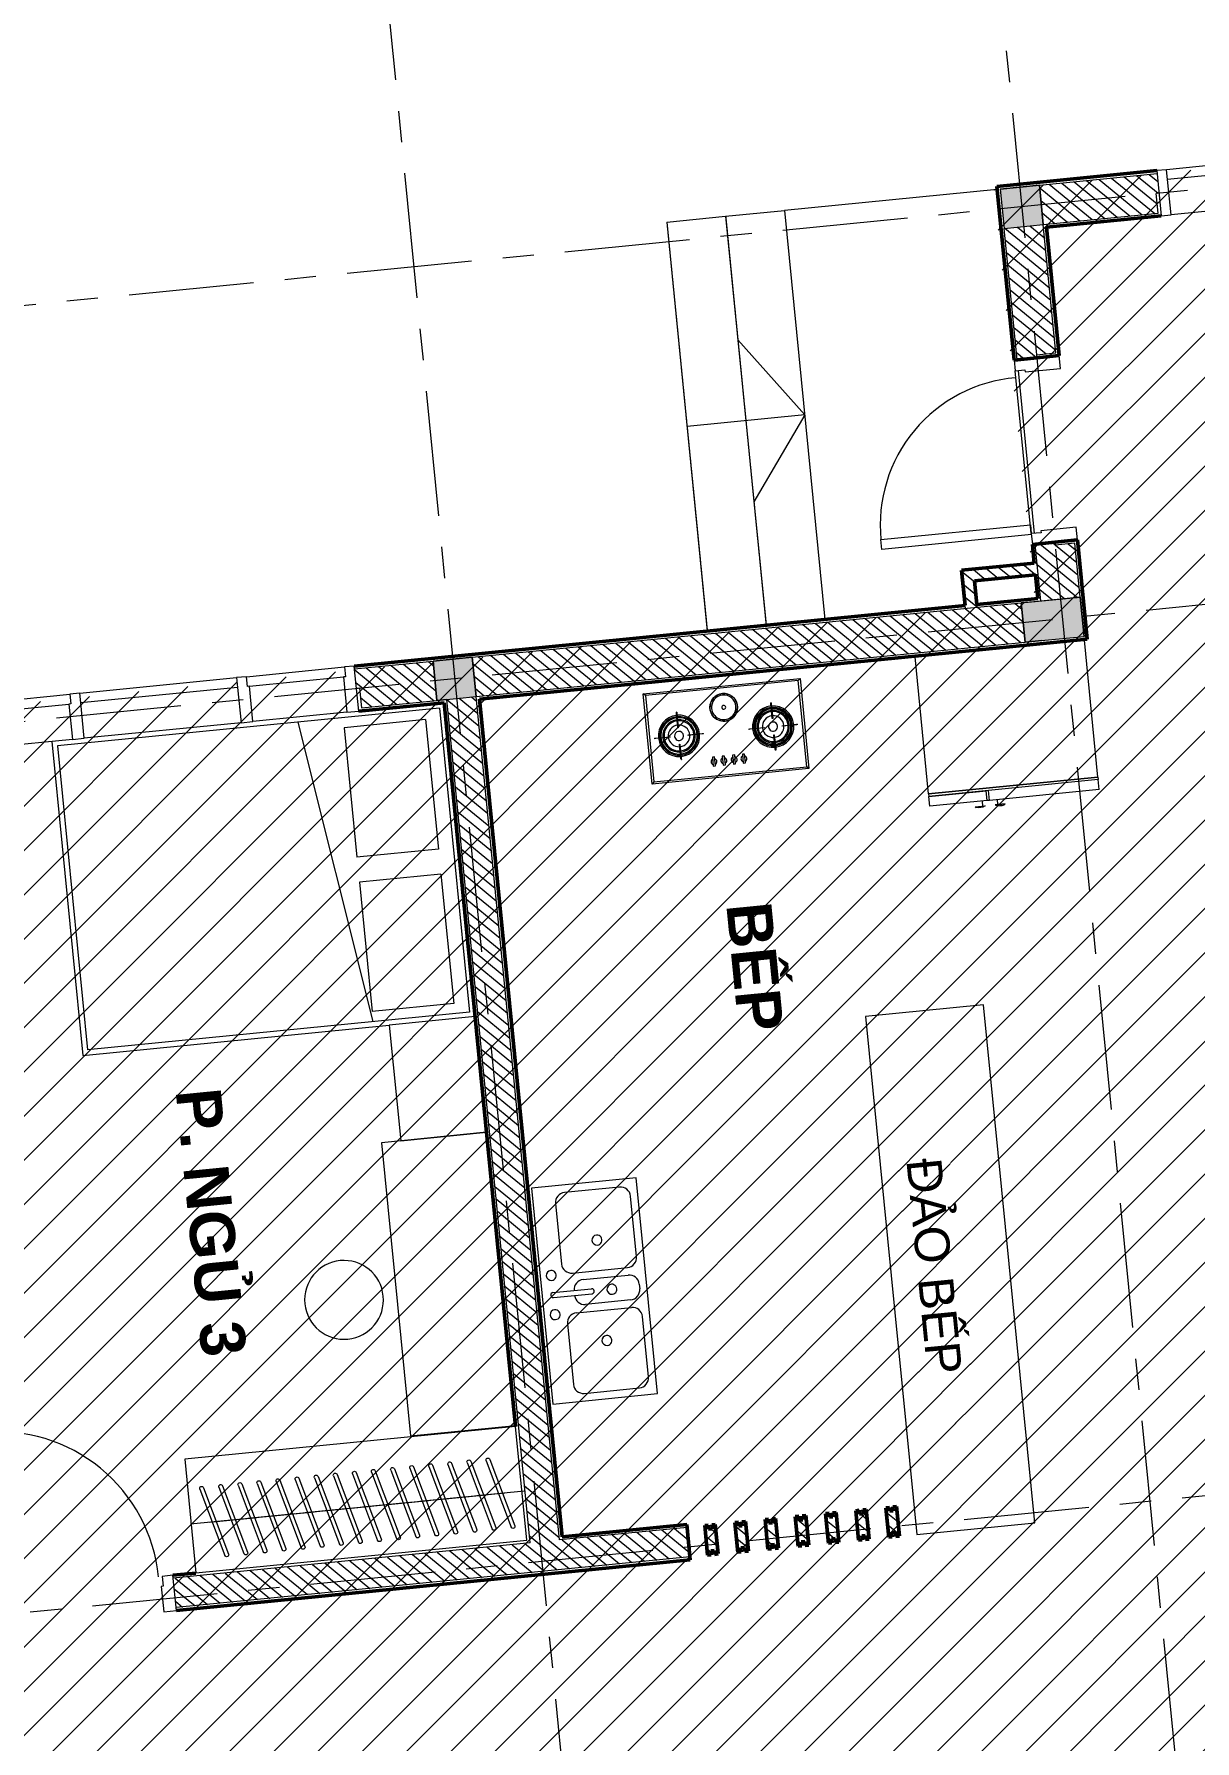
# Model space of a CAD drawing. Header units: millimetres. Extents: x 2164007 to 2324354, y -2513385 to -2308978.
# Drawn here: x 2247928 to 2253819, y -2326601 to -2317942 of the extents above; entities that cross this region are included whole.
import ezdxf

# ---------------------------------------------------------------- set-up
doc = ezdxf.new("R2010")
doc.units = ezdxf.units.MM
doc.linetypes.add('Grid Line', pattern=[22.225, 12.7, -3.175, 3.175, -3.175])
doc.linetypes.add('Overhead 1_16_', pattern=[2.579687, 1.5875, -0.992187])
doc.layers.add('0.18', color=39, linetype='Continuous')
doc.layers.add('09 NÉT MÁI', color=2, linetype='Continuous')
for name, color, linetype, lineweight in [('A-AREA-IDEN', 2, 'Continuous', 9), ('A-DETL-GENF', 8, 'Continuous', 9), ('A-DETL-MEDM', 33, 'Continuous', 20), ('A-DETL-THIN', 151, 'Continuous', 9), ('A-DOOR', 8, 'Continuous', 13), ('A-FLOR', 8, 'Continuous', 13), ('A-FLOR-PATT', 8, 'Continuous', 13), ('A-GLAZ', 8, 'Continuous', 13), ('A-WALL', 113, 'Continuous', 20), ('A-WALL-PATT', 8, 'Continuous', 50), ('G-ANNO-TEXT', 231, 'Continuous', 9), ('G-IMPT', 8, 'Continuous', 9), ('I-FURN', 8, 'Continuous', 9), ('P-SANR-FIXT', 6, 'Continuous', 9), ('Q-SPCQ', 91, 'Continuous', 9), ('S-COLS', 52, 'Continuous', 9), ('S-GRID', 8, 'Continuous', 9), ('S-STRS', 8, 'Continuous', 9)]:
    doc.layers.add(name, color=color, linetype=linetype, lineweight=lineweight)
doc.styles.add('Arial_2', font='arial.ttf', dxfattribs={"height": 468.40756})
doc.styles.add('Arial_B_1', font='arialbd.ttf', dxfattribs={"height": 253.68905})
doc.styles.add('ROMANS', font='romans.shx', dxfattribs={"width": 0.75, "bigfont": 'vns.shx'})
doc.dimstyles.new('a3 100 to', dxfattribs={"dimtxt": 500, "dimasz": 45, "dimexe": 90, "dimexo": 60, "dimgap": 55, "dimtad": 1, "dimdec": 0, "dimzin": 1, "dimdsep": 46, "dimtxsty": 'ROMANS', "dimblk": 'T1', "dimcen": 75, "dimdle": 90, "dimclrd": 251, "dimclre": 251, "dimclrt": 3, "dimadec": 0, "dimazin": 0, "dimtfac": 1, "dimtdec": 0, "dimtix": 1, "dimtmove": 1, "dimatfit": 3, "dimldrblk": 'T1', "dimfxl": 1, "dimtolj": 1, "dimtzin": 1, "dimarcsym": 0})
pattern_1 = [(45, (2520378.043, -2293040.63), (-31.8198, 31.8198), [])]

# ---------------------------------------------------------------- blocks, each defined once
blk = doc.blocks.new('Refrigerator06 - 11ZREF06_dwg-420222-TÂ_NG 1')
at = {"layer": 'G-IMPT'}
for p, q in [((0, 0), (0, 863.6)), ((698.5, 863.6), (0, 863.6)), ((698.5, 863.6), (698.5, 0)), ((698.5, 863.6), (711.2, 863.6)), ((698.5, 0), (698.5, 863.6)), ((711.2, 863.6), (711.2, 0)), ((711.2, 863.6), (711.2, 304.8)), ((762, 863.6), (711.2, 863.6)), ((762, 863.6), (762, 304.8)), ((787.4, 381), (792, 375.6)), ((787.4, 381), (792, 375.6)), ((787.4, 330.2), (787.4, 381)), ((787.4, 381), (787.4, 330.2)), ((793.4, 365.8), (792, 375.6)), ((793.4, 365.8), (792, 375.6)), ((793.1, 342.3), (793.4, 353.2)), ((793.1, 342.3), (793.4, 353.2)), ((793.4, 353.2), (793.4, 365.8)), ((793.4, 353.2), (793.4, 365.8)), ((762, 304.8), (711.2, 304.8)), ((711.2, 304.8), (711.2, 292.1)), ((762, 304.8), (711.2, 304.8)), ((762, 292.1), (711.2, 292.1)), ((762, 292.1), (711.2, 292.1)), ((711.2, 0), (711.2, 292.1)), ((762, 342.9), (787.4, 342.9)), ((762, 342.9), (787.4, 342.9)), ((762, 304.8), (762, 292.1)), ((762, 292.1), (762, 0)), ((762, 266.7), (787.4, 266.7)), ((762, 266.7), (787.4, 266.7)), ((787.4, 330.2), (793.1, 342.3)), ((787.4, 330.2), (793.1, 342.3)), ((787.4, 228.6), (787.4, 279.4)), ((787.4, 279.4), (793.1, 267.3)), ((787.4, 228.6), (787.4, 279.4)), ((787.4, 279.4), (793.1, 267.3)), ((793.1, 267.3), (793.4, 256.4)), ((793.1, 267.3), (793.4, 256.4)), ((787.4, 228.6), (792, 234)), ((787.4, 228.6), (792, 234)), ((793.4, 243.8), (792, 234)), ((793.4, 243.8), (792, 234)), ((793.4, 256.4), (793.4, 243.8)), ((793.4, 256.4), (793.4, 243.8)), ((698.5, 0), (0, 0)), ((698.5, 0), (711.2, 0)), ((762, 0), (711.2, 0))]:
    blk.add_line(p, q, dxfattribs=at)
blk = doc.blocks.new('Refrigerator06 - Refrigerator06-420229-TÂ_NG 1')
blk.add_blockref('Refrigerator06 - 11ZREF06_dwg-420222-TÂ_NG 1', (0, 0))
blk = doc.blocks.new('M_Sink Kitchen-Triple - 1100 x 535mm-319208-TÂ_NG 1')
at = {"layer": 'P-SANR-FIXT'}
for p, q in [((565.7, 269.8), (-534.3, 269.8)), ((-534.3, 269.8), (-534.3, -265.2)), ((565.7, -265.2), (565.7, 269.8)), ((3, 212.7), (3, 15.8)), ((28.4, 212.7), (28.4, 15.8)), ((-496.2, 104.7), (-496.2, -176.3)), ((-136.7, 155.5), (-445.4, 155.5)), ((-85.9, 104.7), (-85.9, -176.3)), ((117.3, 104.7), (117.3, -176.3)), ((476.8, 155.5), (168.1, 155.5)), ((527.6, -176.3), (527.6, 104.7)), ((-47.8, -176.3), (-47.8, 53.9)), ((79.2, 53.9), (79.2, -176.3)), ((-445.4, -227.1), (-136.7, -227.1)), ((28.4, -227.1), (3, -227.1)), ((168.1, -227.1), (476.8, -227.1)), ((-534.3, -265.2), (565.7, -265.2))]:
    blk.add_line(p, q, dxfattribs=at)
for centre, radius, start, end in [((-84.3, 212.7), 25.4, 360, 180), ((-84.3, 212.7), 25.4, 180, 360), ((15.7, 212.7), 12.7, 360, 180), ((115.7, 212.7), 25.4, 360, 180), ((115.7, 212.7), 25.4, 180, 360), ((-445.4, 104.7), 50.8, 90, 180), ((-136.7, 104.7), 50.8, 360, 90), ((3, 53.9), 50.8, 90, 180), ((28.4, 53.9), 50.8, 0, 90), ((168.1, 104.7), 50.8, 90, 180), ((476.8, 104.7), 50.8, 360, 90), ((15.7, 15.8), 12.7, 180, 0), ((-240.3, -35.8), 25.4, 0, 180), ((-240.3, -35.8), 25.4, 180, 360), ((15.7, -86.6), 25.4, 360, 180), ((15.7, -86.6), 25.4, 180, 360), ((271.6, -35.8), 25.4, 0, 180), ((271.6, -35.8), 25.4, 180, 360), ((-445.4, -176.3), 50.8, 180, 270), ((-136.7, -176.3), 50.8, 270, 0), ((3, -176.3), 50.8, 180, 270), ((28.4, -176.3), 50.8, 270, 0), ((168.1, -176.3), 50.8, 180, 270), ((476.8, -176.3), 50.8, 270, 0)]:
    blk.add_arc(centre, radius, start, end, dxfattribs=at)
blk = doc.blocks.new('BEP DON - BEP DON-687181-TÂ_NG 1')
at = {"layer": 'I-FURN'}
for p, q in [((-400, -230), (-400, 230)), ((-400, 230), (400, 230)), ((-400, 230), (-390, 220)), ((-390, 220), (-390, -220)), ((390, 220), (-390, 220)), ((390, 220), (400, 230)), ((390, -220), (390, 220)), ((400, 230), (400, -230)), ((-239.7, 120.5), (-241.7, 120.5)), ((-241.7, 114.3), (-241.7, 120.5)), ((-241.7, 41.8), (-241.7, 114.3)), ((-241.7, 114.3), (-239.7, 114.3)), ((-239.7, 120.5), (-239.7, 114.3)), ((-239.7, 114.3), (-239.7, 41.8)), ((-70.6, 169.3), (-82, 169.3)), ((-82, 169.3), (-82, 124.3)), ((-82, 124.3), (-70.6, 124.3)), ((-70.6, 124.3), (-70.6, 169.3)), ((-20.6, 169.3), (-32, 169.3)), ((-32, 169.3), (-32, 124.3)), ((-32, 124.3), (-20.6, 124.3)), ((-20.6, 124.3), (-20.6, 169.3)), ((32, 169.3), (20.6, 169.3)), ((20.6, 169.3), (20.6, 124.3)), ((20.6, 124.3), (32, 124.3)), ((32, 124.3), (32, 169.3)), ((82, 169.3), (70.6, 169.3)), ((70.6, 169.3), (70.6, 124.3)), ((70.6, 124.3), (82, 124.3)), ((82, 124.3), (82, 169.3)), ((241.7, 120.5), (239.7, 120.5)), ((239.7, 114.3), (239.7, 120.5)), ((239.7, 41.8), (239.7, 114.3)), ((239.7, 114.3), (241.7, 114.3)), ((241.7, 120.5), (241.7, 114.3)), ((241.7, 114.3), (241.7, 41.8)), ((-364.7, 2), (-364.7, 0)), ((-364.7, 2), (-358.5, 2)), ((-358.5, 2), (-286, 2)), ((-358.5, 0), (-358.5, 2)), ((-286, 2), (-286, 0)), ((-239.7, 41.8), (-241.7, 41.8)), ((-193.9, 2), (-121.4, 2)), ((-193.9, 0), (-193.9, 2)), ((-121.4, 2), (-115.2, 2)), ((-121.4, 2), (-121.4, 0)), ((-115.2, 0), (-115.2, 2)), ((115.2, 2), (115.2, 0)), ((115.2, 2), (121.4, 2)), ((121.4, 2), (193.9, 2)), ((121.4, 0), (121.4, 2)), ((193.9, 2), (193.9, 0)), ((241.7, 41.8), (239.7, 41.8)), ((286, 2), (358.5, 2)), ((286, 0), (286, 2)), ((358.5, 2), (364.7, 2)), ((358.5, 2), (358.5, 0)), ((364.7, 0), (364.7, 2)), ((-358.5, 0), (-364.7, 0)), ((-286, 0), (-358.5, 0)), ((-241.7, -114.3), (-241.7, -41.8)), ((-241.7, -41.8), (-239.7, -41.8)), ((-239.7, -41.8), (-239.7, -114.3)), ((-121.4, 0), (-193.9, 0)), ((-115.2, 0), (-121.4, 0)), ((121.4, 0), (115.2, 0)), ((193.9, 0), (121.4, 0)), ((239.7, -114.3), (239.7, -41.8)), ((239.7, -41.8), (241.7, -41.8)), ((241.7, -41.8), (241.7, -114.3)), ((358.5, 0), (286, 0)), ((364.7, 0), (358.5, 0)), ((-241.7, -120.5), (-241.7, -114.3)), ((-239.7, -114.3), (-241.7, -114.3)), ((-241.7, -120.5), (-239.7, -120.5)), ((-239.7, -114.3), (-239.7, -120.5)), ((239.7, -120.5), (239.7, -114.3)), ((241.7, -114.3), (239.7, -114.3)), ((239.7, -120.5), (241.7, -120.5)), ((241.7, -114.3), (241.7, -120.5)), ((-390, -220), (-400, -230)), ((400, -230), (-400, -230)), ((-390, -220), (390, -220)), ((390, -220), (400, -230))]:
    blk.add_line(p, q, dxfattribs=at)
blk.add_circle((0, -122), 70, dxfattribs=at)
for centre, radius, start, end in [((-240, 0), 105, 90.96213, 178.89608), ((-240, 0), 98, 91.03085, 178.81723), ((-240, 0), 92.4, 91.093, 178.74593), ((-240, 0), 90, 91.12248, 178.7121), ((-240, 0), 92.4, 96.64542, 102.02301), ((-240, 0), 105, 1.10392, 89.85821), ((-240, 0), 98, 1.18277, 89.84808), ((-240, 0), 92.4, 1.25407, 89.83892), ((-240, 0), 90, 1.2879, 89.83458), ((-240, 0), 92.4, 77.97699, 83.35458), ((-76.3, 147.3), 15, 112.62393, 180), ((-76.3, 147.3), 15, 180, 247.37607), ((-76.3, 147.3), 15, 360, 67.37607), ((-76.3, 147.3), 15, 292.62393, 360), ((-26.3, 147.3), 15, 112.62393, 180), ((-26.3, 147.3), 15, 180, 247.37607), ((-26.3, 147.3), 15, 360, 67.37607), ((-26.3, 147.3), 15, 292.62393, 360), ((26.3, 147.3), 15, 112.62393, 180), ((26.3, 147.3), 15, 180, 247.37607), ((26.3, 147.3), 15, 0, 67.37607), ((26.3, 147.3), 15, 292.62393, 360), ((76.3, 147.3), 15, 112.62393, 180), ((76.3, 147.3), 15, 180, 247.37607), ((76.3, 147.3), 15, 0, 67.37607), ((76.3, 147.3), 15, 292.62393, 360), ((240, 0), 105, 90.14179, 178.89608), ((240, 0), 98, 90.15192, 178.81723), ((240, 0), 92.4, 90.16005, 178.73466), ((240, 0), 105, 1.10392, 89.03787), ((240, 0), 98, 1.18277, 88.96915), ((240, 0), 92.4, 1.26534, 88.91394), ((-240, 0), 105, 180, 269.03787), ((-240, 0), 98, 180, 268.96915), ((-240, 0), 92.4, 180, 268.907), ((-240, 0), 90, 180, 268.87752), ((-240, 0), 92.4, 156.64542, 162.02301), ((-240, 0), 82.2, 180, 268.75321), ((-240, 0), 82.2, 91.24679, 178.56947), ((-240, 0), 76.3, 180, 268.67601), ((-240, 0), 76.3, 91.32399, 178.48089), ((-240, 0), 92.4, 137.97699, 143.35458), ((-240, 0), 76.3, 154.97124, 160.02876), ((-240, 0), 55, 180, 268.16321), ((-240, 0), 55, 91.83679, 177.89253), ((-240, 0), 76.3, 109.97124, 115.02876), ((-240, 0), 23, 0, 180), ((-240, 0), 23, 180, 360), ((-240, 0), 82.2, 1.43053, 89.81626), ((-240, 0), 76.3, 1.51911, 89.80488), ((-240, 0), 55, 2.10747, 89.72931), ((-240, 0), 76.3, 64.97124, 70.02876), ((-240, 0), 92.4, 36.64542, 42.02301), ((-240, 0), 76.3, 19.97124, 25.02876), ((-240, 0), 92.4, 17.97699, 23.35458), ((240, 0), 82.2, 90.18374, 178.56947), ((240, 0), 82.2, 180, 269.81626), ((240, 0), 76.3, 90.19512, 178.48089), ((240, 0), 76.3, 154.97124, 160.02876), ((240, 0), 55, 90.27069, 177.89253), ((240, 0), 76.3, 109.97124, 115.02876), ((240, 0), 23, 360, 180), ((240, 0), 82.2, 1.43053, 88.75321), ((240, 0), 76.3, 1.51911, 88.67601), ((240, 0), 55, 2.10747, 88.16321), ((240, 0), 98, 271.03085, 0), ((240, 0), 55, 271.83679, 0), ((240, 0), 92.4, 271.08606, 0), ((240, 0), 76.3, 64.97124, 70.02876), ((240, 0), 76.3, 19.97124, 25.02876), ((-240, 0), 92.4, 197.97699, 203.35458), ((-240, 0), 92.4, 216.64542, 222.02301), ((-240, 0), 76.3, 199.97124, 205.02876), ((-240, 0), 76.3, 244.97124, 250.02876), ((-240, 0), 92.4, 270.16108, 360), ((-240, 0), 90, 270.16542, 360), ((-240, 0), 105, 270.14179, 360), ((-240, 0), 98, 270.15192, 360), ((-240, 0), 76.3, 270.19512, 360), ((-240, 0), 55, 270.27069, 360), ((-240, 0), 82.2, 270.18374, 360), ((-240, 0), 76.3, 289.97124, 295.02876), ((-240, 0), 92.4, 317.97699, 323.35458), ((-240, 0), 76.3, 334.97124, 340.02876), ((-240, 0), 92.4, 336.64542, 342.02301), ((0, -122), 70, 0, 180), ((0, -122), 62, 0, 180), ((240, 0), 105, 180, 269.85821), ((240, 0), 98, 180, 269.84808), ((240, 0), 92.4, 180, 269.83995), ((240, 0), 76.3, 180, 269.80488), ((240, 0), 76.3, 199.97124, 205.02876), ((240, 0), 55, 180, 269.72931), ((240, 0), 76.3, 244.97124, 250.02876), ((240, 0), 23, 180, 360), ((240, 0), 105, 270.96213, 360), ((240, 0), 76.3, 271.32399, 360), ((240, 0), 82.2, 271.24679, 360), ((240, 0), 76.3, 289.97124, 295.02876), ((240, 0), 76.3, 334.97124, 340.02876), ((-240, 0), 92.4, 257.97699, 263.35458), ((-240, 0), 92.4, 276.64542, 282.02301), ((0, -122), 70, 180, 360), ((0, -122), 62, 180, 360), ((0, -122), 10, 0, 180), ((0, -122), 10, 180, 360)]:
    blk.add_arc(centre, radius, start, end, dxfattribs=at)
blk = doc.blocks.new('Furniture 2 - Furniture 3-1057460-TÂ_NG 1')
at = {"layer": 'I-FURN'}
for p, q in [((-12213.5, 7801.7), (-12815.6, 7801.7)), ((-12815.6, 7801.7), (-12815.6, 5161.7)), ((-12213.5, 5161.7), (-12213.5, 7801.7)), ((-12815.6, 5161.7), (-12213.5, 5161.7))]:
    blk.add_line(p, q, dxfattribs=at)
blk = doc.blocks.new('Floors 1 - Floors 1-1058097-TÂ_NG 1')
at = {"layer": 'A-FLOR-PATT', "lineweight": 9}
h = blk.add_hatch(dxfattribs=at)
h.set_pattern_fill('FP_1', color=256, style=0, pattern_type=2)
h.set_pattern_definition([(45, (0, 0), (-31.8198, 31.8198), [])])
h.paths.add_polyline_path([(-3814.9, 4481), (-3664.9, 4481), (-3664.9, 4499), (-3684.9, 4499), (-3684.9, 4517), (-3664.9, 4517), (-3664.9, 4535), (-3814.9, 4535), (-3814.9, 4517), (-3794.9, 4517), (-3794.9, 4499), (-3814.9, 4499)], flags=0)
h.paths.add_polyline_path([(-3814.9, 4635), (-3664.9, 4635), (-3664.9, 4653), (-3684.9, 4653), (-3684.9, 4671), (-3664.9, 4671), (-3664.9, 4689), (-3814.9, 4689), (-3814.9, 4671), (-3794.9, 4671), (-3794.9, 4653), (-3814.9, 4653)], flags=0)
h.paths.add_polyline_path([(-3814.9, 4789), (-3664.9, 4789), (-3664.9, 4807), (-3684.9, 4807), (-3684.9, 4825), (-3664.9, 4825), (-3664.9, 4843), (-3814.9, 4843), (-3814.9, 4825), (-3794.9, 4825), (-3794.9, 4807), (-3814.9, 4807)], flags=0)
h.paths.add_polyline_path([(-3814.9, 4943), (-3664.9, 4943), (-3664.9, 4961), (-3684.9, 4961), (-3684.9, 4979), (-3664.9, 4979), (-3664.9, 4997), (-3814.9, 4997), (-3814.9, 4979), (-3794.9, 4979), (-3794.9, 4961), (-3814.9, 4961)], flags=0)
h.paths.add_polyline_path([(-3664.9, 5097), (-3664.9, 5115), (-3684.9, 5115), (-3684.9, 5133), (-3664.9, 5133), (-3664.9, 5151), (-3814.9, 5151), (-3814.9, 5133), (-3794.9, 5133), (-3794.9, 5115), (-3814.9, 5115), (-3814.9, 5097)], flags=0)
h.paths.add_polyline_path([(-3814.9, 5251), (-3664.9, 5251), (-3664.9, 5269), (-3684.9, 5269), (-3684.9, 5287), (-3664.9, 5287), (-3664.9, 5305), (-3814.9, 5305), (-3814.9, 5287), (-3794.9, 5287), (-3794.9, 5269), (-3814.9, 5269)], flags=0)
h.paths.add_polyline_path([(-3814.9, 5405), (-3664.9, 5405), (-3664.9, 5423), (-3684.9, 5423), (-3684.9, 5441), (-3664.9, 5441), (-3664.9, 5459), (-3814.9, 5459), (-3814.9, 5441), (-3794.9, 5441), (-3794.9, 5423), (-3814.9, 5423)], flags=0)
at = {"layer": 'A-FLOR', "lineweight": 50}
for p, q in [((-3664.9, 5459), (-3814.9, 5459)), ((-3814.9, 5459), (-3814.9, 5441)), ((-3664.9, 5441), (-3664.9, 5459)), ((-3814.9, 5441), (-3794.9, 5441)), ((-3794.9, 5423), (-3814.9, 5423)), ((-3814.9, 5423), (-3814.9, 5405)), ((-3814.9, 5405), (-3664.9, 5405)), ((-3794.9, 5441), (-3794.9, 5423)), ((-3684.9, 5423), (-3684.9, 5441)), ((-3684.9, 5441), (-3664.9, 5441)), ((-3664.9, 5423), (-3684.9, 5423)), ((-3664.9, 5405), (-3664.9, 5423)), ((-3664.9, 5305), (-3814.9, 5305)), ((-3814.9, 5305), (-3814.9, 5287)), ((-3814.9, 5287), (-3794.9, 5287)), ((-3794.9, 5287), (-3794.9, 5269)), ((-3684.9, 5269), (-3684.9, 5287)), ((-3684.9, 5287), (-3664.9, 5287)), ((-3664.9, 5287), (-3664.9, 5305)), ((-3794.9, 5269), (-3814.9, 5269)), ((-3814.9, 5269), (-3814.9, 5251)), ((-3814.9, 5251), (-3664.9, 5251)), ((-3664.9, 5269), (-3684.9, 5269)), ((-3664.9, 5251), (-3664.9, 5269)), ((-3664.9, 5151), (-3814.9, 5151)), ((-3814.9, 5151), (-3814.9, 5133)), ((-3814.9, 5133), (-3794.9, 5133)), ((-3794.9, 5115), (-3814.9, 5115)), ((-3814.9, 5115), (-3814.9, 5097)), ((-3794.9, 5133), (-3794.9, 5115)), ((-3684.9, 5115), (-3684.9, 5133)), ((-3684.9, 5133), (-3664.9, 5133)), ((-3664.9, 5115), (-3684.9, 5115)), ((-3664.9, 5133), (-3664.9, 5151)), ((-3664.9, 5097), (-3664.9, 5115)), ((-3814.9, 5097), (-3664.9, 5097)), ((-3664.9, 4997), (-3814.9, 4997)), ((-3814.9, 4997), (-3814.9, 4979)), ((-3814.9, 4979), (-3794.9, 4979)), ((-3794.9, 4961), (-3814.9, 4961)), ((-3814.9, 4961), (-3814.9, 4943)), ((-3814.9, 4943), (-3664.9, 4943)), ((-3794.9, 4979), (-3794.9, 4961)), ((-3684.9, 4961), (-3684.9, 4979)), ((-3684.9, 4979), (-3664.9, 4979)), ((-3664.9, 4961), (-3684.9, 4961)), ((-3664.9, 4979), (-3664.9, 4997)), ((-3664.9, 4943), (-3664.9, 4961)), ((-3664.9, 4843), (-3814.9, 4843)), ((-3814.9, 4843), (-3814.9, 4825)), ((-3814.9, 4825), (-3794.9, 4825)), ((-3794.9, 4807), (-3814.9, 4807)), ((-3814.9, 4807), (-3814.9, 4789)), ((-3814.9, 4789), (-3664.9, 4789)), ((-3794.9, 4825), (-3794.9, 4807)), ((-3684.9, 4807), (-3684.9, 4825)), ((-3684.9, 4825), (-3664.9, 4825)), ((-3664.9, 4807), (-3684.9, 4807)), ((-3664.9, 4825), (-3664.9, 4843)), ((-3664.9, 4789), (-3664.9, 4807)), ((-3664.9, 4689), (-3814.9, 4689)), ((-3814.9, 4689), (-3814.9, 4671)), ((-3664.9, 4671), (-3664.9, 4689)), ((-3814.9, 4671), (-3794.9, 4671)), ((-3794.9, 4653), (-3814.9, 4653)), ((-3814.9, 4653), (-3814.9, 4635)), ((-3814.9, 4635), (-3664.9, 4635)), ((-3794.9, 4671), (-3794.9, 4653)), ((-3684.9, 4653), (-3684.9, 4671)), ((-3684.9, 4671), (-3664.9, 4671)), ((-3664.9, 4653), (-3684.9, 4653)), ((-3664.9, 4635), (-3664.9, 4653)), ((-3664.9, 4535), (-3814.9, 4535)), ((-3814.9, 4535), (-3814.9, 4517)), ((-3814.9, 4517), (-3794.9, 4517)), ((-3794.9, 4517), (-3794.9, 4499)), ((-3684.9, 4499), (-3684.9, 4517)), ((-3684.9, 4517), (-3664.9, 4517)), ((-3664.9, 4517), (-3664.9, 4535)), ((-3794.9, 4499), (-3814.9, 4499)), ((-3814.9, 4499), (-3814.9, 4481)), ((-3814.9, 4481), (-3664.9, 4481)), ((-3664.9, 4499), (-3684.9, 4499)), ((-3664.9, 4481), (-3664.9, 4499))]:
    blk.add_line(p, q, dxfattribs=at)
blk = doc.blocks.new('Bed 1800X200 - Double 53_ x 74_ 2-1063012-TÂ_NG 1')
at = {"layer": 'I-FURN'}
for p, q in [((-435.4, 740.2), (-435.4, -1209)), ((-435.4, 740.2), (1113.8, 740.2)), ((1113.8, 740.2), (1113.8, -1209)), ((-384.6, 664), (-384.6, 248.2)), ((-384.6, 664), (275.7, 664)), ((275.7, 664), (275.7, 248.2)), ((402.7, 664), (402.7, 248.2)), ((402.7, 664), (1063, 664)), ((1063, 664), (1063, 248.2)), ((1139.2, -1234.4), (1139.2, 327.8)), ((1113.8, 248.2), (-435.4, 19.8)), ((-384.6, 248.2), (275.7, 248.2)), ((402.7, 248.2), (1063, 248.2)), ((-435.4, -1209), (1113.8, -1209)), ((-460.8, -1234.4), (1139.2, -1234.4))]:
    blk.add_line(p, q, dxfattribs=at)
blk = doc.blocks.new('Furniture 3 - Furniture 3-1062904-TÂ_NG 1')
at = {"layer": 'I-FURN'}
for p, q in [((-12418.9, 6445.1), (-12856.7, 6445.1)), ((-12418.9, 5854.8), (-12418.9, 6445.1)), ((-12856.7, 5854.8), (-12418.9, 5854.8))]:
    blk.add_line(p, q, dxfattribs=at)
blk = doc.blocks.new('Furniture 5 - Furniture 3-1062959-TÂ_NG 1')
at = {"layer": 'I-FURN'}
for p, q in [((-12321.7, 7549.6), (-12856.7, 7549.6)), ((-12321.7, 6054.8), (-12321.7, 7549.6)), ((-12856.7, 6054.8), (-12321.7, 6054.8))]:
    blk.add_line(p, q, dxfattribs=at)
blk = doc.blocks.new('Furniture 10 - Furniture 3-1063418-TÂ_NG 1')
at = {"layer": 'I-FURN'}
for start, end in [(0, 180), (180, 360)]:
    blk.add_arc((-6835.1, 8889.2), 200, start, end, dxfattribs=at)
blk = doc.blocks.new('Furniture 20 - Furniture 3-1065859-TÂ_NG 1')
at = {"layer": 'I-FURN'}
for p, q in [((-5616.2, 3633), (-5616.2, 1945.4)), ((-5036, 3633), (-5616.2, 3633)), ((-5036, 1945.4), (-5036, 3633)), ((-5616.2, 1945.4), (-5036, 1945.4))]:
    blk.add_line(p, q, dxfattribs=at)
blk = doc.blocks.new('CUADI XINFA 65X940X2300 - D2-1066362-TÂ_NG 1')
at = {"layer": 'A-DOOR', "lineweight": 9}
for p, q in [((-410, 906.2), (-365, 906.2)), ((-410, 90), (-410, 906.2)), ((-365, 906.2), (-365, 90)), ((-365, 90), (-410, 90))]:
    blk.add_line(p, q, dxfattribs=at)
at = {"layer": 'A-DOOR'}
for p, q in [((-410, 90), (-465, 90)), ((-465, 90), (-465, -90)), ((-410, 40), (-410, 90)), ((475, 90), (420, 90)), ((420, 90), (420, 40)), ((475, -90), (475, 90)), ((-400, 40), (-410, 40)), ((-400, -90), (-400, 40)), ((420, 40), (410, 40)), ((410, 40), (410, -90)), ((-465, -90), (-400, -90)), ((410, -90), (475, -90))]:
    blk.add_line(p, q, dxfattribs=at)
at = {"layer": 'A-DOOR', "lineweight": 9}
blk.add_arc((-415, 90), 816.2, 360, 90, dxfattribs=at)
blk = doc.blocks.new('Cua di XIN FA la 940X2800 - D3-1110172-TÂ_NG 1')
at = {"layer": 'A-DOOR', "lineweight": 20}
for p, q in [((-420, 115), (-420, 877.5)), ((-420, 877.5), (-370, 877.5)), ((-370, 877.5), (-370, 115)), ((-370, 115), (-415, 115))]:
    blk.add_line(p, q, dxfattribs=at)
at = {"layer": 'A-DOOR'}
for p, q in [((-470, 115), (-470, -115)), ((-415, 115), (-470, 115)), ((-415, 65), (-415, 115)), ((470, 115), (415, 115)), ((415, 115), (415, 65)), ((470, -115), (470, 115)), ((-405, 65), (-415, 65)), ((-405, -115), (-405, 65)), ((415, 65), (405, 65)), ((405, 65), (405, -115)), ((-470, -115), (-405, -115)), ((405, -115), (470, -115))]:
    blk.add_line(p, q, dxfattribs=at)
at = {"layer": 'A-DOOR', "lineweight": 9}
blk.add_line((-370, 115), (-415, 115), dxfattribs=at)
blk.add_arc((-370, 127.5), 750, 359.14136, 90, dxfattribs=at)
blk = doc.blocks.new('SO1100X2000 DAI 120X150 - S2-1099325-TÂ_NG 1')
at = {"layer": 'A-GLAZ'}
for p, q in [((-600, 115), (-650, 115)), ((-650, 115), (-650, -115)), ((-600, 65), (-600, 115)), ((600, 115), (-600, 115)), ((650, 115), (600, 115)), ((600, 65), (600, 115)), ((650, -115), (650, 115)), ((-600, -115), (-600, 65)), ((600, 65), (-600, 65)), ((600, -115), (600, 65)), ((-650, -115), (-600, -115)), ((600, -115), (-600, -115)), ((600, -115), (650, -115))]:
    blk.add_line(p, q, dxfattribs=at)
blk = doc.blocks.new('SO2000X2000X700 - S3-1099097-TÂ_NG 1')
at = {"layer": 'A-GLAZ'}
for p, q in [((-950, 115), (-1000, 115)), ((-1000, 115), (-1000, -115)), ((-950, 65), (-950, 115)), ((-950, 115), (-450, 115)), ((-400, 115), (-450, 115)), ((-450, 115), (-450, 65)), ((-400, 115), (400, 115)), ((-400, 65), (-400, 115)), ((450, 115), (400, 115)), ((400, 115), (400, 65)), ((450, 65), (450, 115)), ((450, 115), (950, 115)), ((1000, 115), (950, 115)), ((950, 115), (950, 65)), ((1000, -115), (1000, 115)), ((-940, 65), (-950, 65)), ((-940, -115), (-940, 65)), ((-940, 65), (-460, 65)), ((-450, 65), (-460, 65)), ((-460, 65), (-460, -115)), ((-400, -115), (-400, 65)), ((400, 65), (-400, 65)), ((400, 65), (400, -115)), ((460, 65), (450, 65)), ((460, -115), (460, 65)), ((460, 65), (940, 65)), ((950, 65), (940, 65)), ((940, 65), (940, -115)), ((-1000, -115), (-940, -115)), ((-460, -115), (-940, -115)), ((-460, -115), (-400, -115)), ((400, -115), (-400, -115)), ((400, -115), (460, -115)), ((940, -115), (460, -115)), ((940, -115), (1000, -115))]:
    blk.add_line(p, q, dxfattribs=at)
blk = doc.blocks.new('Repeating Detail - MOC TREO AO QUAN-355956-TÂ_NG 1')
at = {"layer": 'A-DETL-GENF'}
for p, q in [((-1516.2, -171.3), (-1423.1, 176.5)), ((-1418.9, -171.3), (-1325.7, 176.5)), ((-1321.6, -171.3), (-1228.4, 176.5)), ((-1224.2, -171.3), (-1131.1, 176.5)), ((-1126.9, -171.3), (-1033.7, 176.5)), ((-1029.6, -171.3), (-936.4, 176.5)), ((-932.2, -171.3), (-839.1, 176.5)), ((-834.9, -171.3), (-741.7, 176.5)), ((-737.6, -171.3), (-644.4, 176.5)), ((-640.2, -171.3), (-547.1, 176.5)), ((-542.9, -171.3), (-449.7, 176.5)), ((-445.6, -171.3), (-352.4, 176.5)), ((-348.2, -171.3), (-255.1, 176.5)), ((-250.9, -171.3), (-157.7, 176.5)), ((-153.6, -171.3), (-60.4, 176.5)), ((-56.2, -171.3), (36.9, 176.5)), ((-1496.9, -176.5), (-1403.8, 171.3)), ((-1399.6, -176.5), (-1306.4, 171.3)), ((-1302.3, -176.5), (-1209.1, 171.3)), ((-1204.9, -176.5), (-1111.8, 171.3)), ((-1107.6, -176.5), (-1014.4, 171.3)), ((-1010.3, -176.5), (-917.1, 171.3)), ((-912.9, -176.5), (-819.8, 171.3)), ((-815.6, -176.5), (-722.4, 171.3)), ((-718.3, -176.5), (-625.1, 171.3)), ((-620.9, -176.5), (-527.8, 171.3)), ((-523.6, -176.5), (-430.4, 171.3)), ((-426.3, -176.5), (-333.1, 171.3)), ((-328.9, -176.5), (-235.8, 171.3)), ((-231.6, -176.5), (-138.4, 171.3)), ((-134.3, -176.5), (-41.1, 171.3)), ((-36.9, -176.5), (56.2, 171.3)), ((-1580, 0), (-1340, 0)), ((-1482.7, 0), (-1242.7, 0)), ((-1385.3, 0), (-1145.3, 0)), ((-1288, 0), (-1048, 0)), ((-1190.7, 0), (-950.7, 0)), ((-1093.3, 0), (-853.3, 0)), ((-996, 0), (-756, 0)), ((-898.7, 0), (-658.7, 0)), ((-801.3, 0), (-561.3, 0)), ((-704, 0), (-464, 0)), ((-606.7, 0), (-366.7, 0)), ((-509.3, 0), (-269.3, 0)), ((-412, 0), (-172, 0)), ((-314.7, 0), (-74.7, 0)), ((-217.3, 0), (22.7, 0)), ((-120, 0), (120, 0))]:
    blk.add_line(p, q, dxfattribs=at)
for centre, start, end in [((-1413.4, 173.9), 345, 165), ((-1316.1, 173.9), 345, 165), ((-1218.7, 173.9), 345, 165), ((-1121.4, 173.9), 345, 165), ((-1024.1, 173.9), 345, 165), ((-926.7, 173.9), 345, 165), ((-829.4, 173.9), 345, 165), ((-732.1, 173.9), 345, 165), ((-634.7, 173.9), 345, 165), ((-537.4, 173.9), 345, 165), ((-440.1, 173.9), 345, 165), ((-342.7, 173.9), 345, 165), ((-245.4, 173.9), 345, 165), ((-148.1, 173.9), 345, 165), ((-50.7, 173.9), 345, 165), ((46.6, 173.9), 345, 165), ((-1506.6, -173.9), 165, 345), ((-1409.3, -173.9), 165, 345), ((-1311.9, -173.9), 165, 345), ((-1214.6, -173.9), 165, 345), ((-1117.3, -173.9), 165, 345), ((-1019.9, -173.9), 165, 345), ((-922.6, -173.9), 165, 345), ((-825.3, -173.9), 165, 345), ((-727.9, -173.9), 165, 345), ((-630.6, -173.9), 165, 345), ((-533.3, -173.9), 165, 345), ((-435.9, -173.9), 165, 345), ((-338.6, -173.9), 165, 345), ((-241.3, -173.9), 165, 345), ((-143.9, -173.9), 165, 345), ((-46.6, -173.9), 165, 345)]:
    blk.add_arc(centre, 10, start, end, dxfattribs=at)
blk = doc.blocks.new('GFDGFDGFG')
at = {"layer": 'A-WALL-PATT', "lineweight": 9}
h = blk.add_hatch(dxfattribs=at)
h.set_pattern_fill('FP_2', color=256, style=0, pattern_type=2)
h.set_pattern_definition(pattern_1)
h.paths.add_polyline_path([(2510063.2, -2286169.7), (2510163.2, -2286169.7), (2510163.2, -2285584.7), (2510063.2, -2285584.7), (2510063.2, -2285569.7), (2509963.2, -2285569.7), (2509963.2, -2286169.7), (2510003.9, -2286169.7)], flags=0)
h.paths.add_polyline_path([(2509963.2, -2284269.7), (2510063.2, -2284269.7), (2510063.2, -2284254.7), (2510163.2, -2284254.7), (2510163.2, -2281169.7), (2509963.2, -2281169.7), (2509963.2, -2283205.3)], flags=0)
h = blk.add_hatch(dxfattribs=at)
h.set_pattern_fill('FP_2', color=256, style=0, pattern_type=2)
h.set_pattern_definition(pattern_1)
h.paths.add_polyline_path([(2511928.2, -2286369.7), (2512063.2, -2286369.7), (2512063.2, -2286169.7), (2511788.2, -2286169.7), (2511788.2, -2286269.7), (2511773.2, -2286269.7), (2511773.2, -2286369.7), (2511926.9, -2286369.7)], flags=0)
h.paths.add_polyline_path([(2510833.2, -2286369.7), (2510833.2, -2286269.7), (2510818.2, -2286269.7), (2510818.2, -2286169.7), (2510163.2, -2286169.7), (2510163.2, -2286369.7), (2510178.2, -2286369.7)], flags=0)
h = blk.add_hatch(dxfattribs=at)
h.set_pattern_fill('FP_2', color=256, style=0, pattern_type=2)
h.set_pattern_definition(pattern_1)
h.paths.add_polyline_path([(2511928.2, -2286694.7), (2511928.2, -2286369.7), (2511868.2, -2286369.7), (2511868.2, -2286694.7), (2511926.9, -2286694.7)], flags=0)
h = blk.add_hatch(dxfattribs=at)
h.set_pattern_fill('FP_2', color=256, style=0, pattern_type=2)
h.set_pattern_definition(pattern_1)
h.paths.add_polyline_path([(2512263.2, -2297069.7), (2512263.2, -2296434.7), (2512163.2, -2296434.7), (2512163.2, -2296419.7), (2512063.2, -2296419.7), (2512063.2, -2297069.7)], flags=0)
h.paths.add_polyline_path([(2512098.2, -2294419.7), (2512163.2, -2294419.7), (2512163.2, -2294404.7), (2512263.2, -2294404.7), (2512263.2, -2294269.7), (2512063.2, -2294269.7), (2512063.2, -2294419.7)], flags=0)
h.paths.add_polyline_path([(2512063.2, -2294069.7), (2512263.2, -2294069.7), (2512263.2, -2293784.7), (2512163.2, -2293784.7), (2512163.2, -2293769.7), (2512063.2, -2293769.7), (2512063.2, -2293945.3)], flags=0)
h.paths.add_polyline_path([(2512063.2, -2292769.7), (2512163.2, -2292769.7), (2512163.2, -2292754.7), (2512263.2, -2292754.7), (2512263.2, -2292265.9), (2512233.4, -2292265.9), (2512233.4, -2292189.7), (2512263.2, -2292189.7), (2512263.2, -2291884.7), (2512163.2, -2291884.7), (2512163.2, -2291869.7), (2512063.2, -2291869.7), (2512063.2, -2292544.4)], flags=0)
h.paths.add_polyline_path([(2512063.2, -2289869.7), (2512163.2, -2289869.7), (2512163.2, -2289854.7), (2512263.2, -2289854.7), (2512263.2, -2289469.7), (2512063.2, -2289469.7), (2512063.2, -2289742.7)], flags=0)
h.paths.add_polyline_path([(2512063.2, -2289269.7), (2512263.2, -2289269.7), (2512263.2, -2286469.7), (2512063.2, -2286469.7), (2512063.2, -2288808.7)], flags=0)
h = blk.add_hatch(dxfattribs=at)
h.set_pattern_fill('FP_2', color=256, style=0, pattern_type=2)
h.set_pattern_definition(pattern_1)
h.paths.add_polyline_path([(2511926.9, -2286754.7), (2512063.2, -2286754.7), (2512063.2, -2286694.7), (2511868.2, -2286694.7), (2511868.2, -2286754.7)], flags=0)
h = blk.add_hatch(dxfattribs=at)
h.set_pattern_fill('FP_2', color=256, style=0, pattern_type=2)
h.set_pattern_definition(pattern_1)
h.paths.add_polyline_path([(2516713.2, -2292319.7), (2516713.2, -2292179.7), (2516563.2, -2292179.7), (2516563.2, -2292319.7)], flags=0)
h.paths.add_polyline_path([(2516598.2, -2291239.7), (2516713.2, -2291239.7), (2516713.2, -2288619.7), (2516563.2, -2288619.7), (2516563.2, -2291239.7)], flags=0)
h = blk.add_hatch(dxfattribs=at)
h.set_pattern_fill('FP_2', color=256, style=0, pattern_type=2)
h.set_pattern_definition(pattern_1)
h.paths.add_polyline_path([(2516413.9, -2289419.7), (2516563.2, -2289419.7), (2516563.2, -2289269.7), (2512263.2, -2289269.7), (2512263.2, -2289419.7), (2513849.9, -2289419.7)], flags=0)
at = {"layer": 'S-COLS'}
for points in [[(2509963.2, -2286369.7), (2510163.2, -2286369.7), (2510163.2, -2286169.7), (2509963.2, -2286169.7)], [(2512063.2, -2286469.7), (2512263.2, -2286469.7), (2512263.2, -2286169.7), (2512063.2, -2286169.7), (2512063.2, -2286384.7)], [(2512263.2, -2289469.7), (2512263.2, -2289269.7), (2512063.2, -2289269.7), (2512063.2, -2289469.7)]]:
    blk.add_hatch(color=256, dxfattribs=at).paths.add_polyline_path(points, flags=0)
at = {"layer": 'A-DETL-MEDM'}
for q in [(2510592.7, -2287769.7), (2511418.6, -2287769.7)]:
    blk.add_line((2511005.7, -2287469.7), q, dxfattribs=at)
at = {"layer": 'A-DETL-THIN'}
blk.add_line((2511005.7, -2287469.7), (2511005.7, -2288069.7), dxfattribs=at)
at = {"layer": 'A-FLOR'}
for p, q in [((2510888.2, -2286369.7), (2511718.2, -2286369.7)), ((2509963.2, -2286384.7), (2509963.2, -2287469.7)), ((2511718.2, -2286384.7), (2510888.2, -2286384.7)), ((2509963.2, -2287469.7), (2512048.2, -2287469.7))]:
    blk.add_line(p, q, dxfattribs=at)
at = {"layer": 'A-WALL', "lineweight": 50}
for p, q in [((2509948.2, -2285569.7), (2509948.2, -2286384.7)), ((2510178.2, -2286154.7), (2510178.2, -2285569.7)), ((2510833.2, -2286154.7), (2510178.2, -2286154.7)), ((2510833.2, -2286384.7), (2510833.2, -2286154.7)), ((2512278.2, -2286154.7), (2511773.2, -2286154.7)), ((2511773.2, -2286154.7), (2511773.2, -2286384.7)), ((2512278.2, -2289254.7), (2512278.2, -2286154.7)), ((2509948.2, -2286384.7), (2510833.2, -2286384.7)), ((2511773.2, -2286384.7), (2511868.2, -2286384.7)), ((2511868.2, -2286384.7), (2511868.2, -2286754.7)), ((2511928.2, -2286384.7), (2512048.2, -2286384.7)), ((2511928.2, -2286694.7), (2511928.2, -2286384.7)), ((2512048.2, -2286384.7), (2512048.2, -2286694.7)), ((2512048.2, -2286694.7), (2511928.2, -2286694.7)), ((2511868.2, -2286754.7), (2512048.2, -2286754.7)), ((2512048.2, -2286754.7), (2512048.2, -2289869.7)), ((2516728.2, -2288619.7), (2516548.2, -2288619.7)), ((2516548.2, -2288619.7), (2516548.2, -2289254.7)), ((2516728.2, -2291239.7), (2516728.2, -2288619.7)), ((2516548.2, -2289254.7), (2512278.2, -2289254.7)), ((2512278.2, -2289869.7), (2512278.2, -2289434.7)), ((2512278.2, -2289434.7), (2515967.9, -2289434.7)), ((2516548.2, -2291122.3), (2516548.2, -2291239.7))]:
    blk.add_line(p, q, dxfattribs=at)
at = {"layer": 'A-WALL', "lineweight": 13}
for p, q in [((2509963.2, -2286169.7), (2509963.2, -2285569.7)), ((2510063.2, -2285569.7), (2510063.2, -2285584.7)), ((2510163.2, -2285584.7), (2510063.2, -2285584.7)), ((2510163.2, -2286169.7), (2510163.2, -2285584.7)), ((2510818.2, -2286169.7), (2510163.2, -2286169.7)), ((2510818.2, -2286269.7), (2510818.2, -2286169.7)), ((2511788.2, -2286169.7), (2511788.2, -2286269.7)), ((2512063.2, -2286169.7), (2511788.2, -2286169.7)), ((2510818.2, -2286269.7), (2510833.2, -2286269.7)), ((2511773.2, -2286269.7), (2511788.2, -2286269.7)), ((2510833.2, -2286369.7), (2510163.2, -2286369.7)), ((2512063.2, -2286369.7), (2511773.2, -2286369.7)), ((2511868.2, -2286369.7), (2511868.2, -2286384.7)), ((2511928.2, -2286369.7), (2511928.2, -2286384.7)), ((2512063.2, -2289269.7), (2512063.2, -2286469.7)), ((2512263.2, -2289269.7), (2512263.2, -2286469.7)), ((2512063.2, -2286694.7), (2512048.2, -2286694.7)), ((2512063.2, -2286754.7), (2512048.2, -2286754.7)), ((2516563.2, -2288619.7), (2516563.2, -2289269.7)), ((2516713.2, -2288619.7), (2516713.2, -2291239.7)), ((2516563.2, -2289269.7), (2512263.2, -2289269.7)), ((2512063.2, -2289869.7), (2512063.2, -2289469.7)), ((2516563.2, -2289419.7), (2512263.2, -2289419.7)), ((2512263.2, -2289854.7), (2512263.2, -2289469.7)), ((2516563.2, -2289419.7), (2516563.2, -2291239.7)), ((2512163.2, -2289854.7), (2512263.2, -2289854.7)), ((2512163.2, -2289854.7), (2512163.2, -2289869.7))]:
    blk.add_line(p, q, dxfattribs=at)
at = {"layer": 'A-WALL'}
for p, q in [((2509963.2, -2286169.7), (2510163.2, -2286169.7)), ((2509963.2, -2286369.7), (2509963.2, -2286169.7)), ((2512063.2, -2286169.7), (2512263.2, -2286169.7)), ((2512063.2, -2286469.7), (2512063.2, -2286169.7)), ((2512263.2, -2286384.7), (2512263.2, -2286469.7)), ((2512263.2, -2286469.7), (2512063.2, -2286469.7)), ((2512063.2, -2289269.7), (2512263.2, -2289269.7)), ((2512063.2, -2289469.7), (2512063.2, -2289269.7)), ((2512263.2, -2289469.7), (2512063.2, -2289469.7)), ((2512263.2, -2289419.7), (2512263.2, -2289469.7))]:
    blk.add_line(p, q, dxfattribs=at)
at = {"layer": 'S-COLS'}
for p, q in [((2510163.2, -2286169.7), (2509963.2, -2286169.7)), ((2509963.2, -2286169.7), (2509963.2, -2286369.7)), ((2510163.2, -2286369.7), (2510163.2, -2286169.7)), ((2512263.2, -2286169.7), (2512063.2, -2286169.7)), ((2512063.2, -2286169.7), (2512063.2, -2286369.7)), ((2512263.2, -2286369.7), (2512263.2, -2286169.7)), ((2509963.2, -2286369.7), (2510163.2, -2286369.7)), ((2512063.2, -2286369.7), (2512063.2, -2286384.7)), ((2512263.2, -2286384.7), (2512263.2, -2286369.7)), ((2512063.2, -2286384.7), (2512063.2, -2286469.7)), ((2512263.2, -2286469.7), (2512263.2, -2286384.7)), ((2512063.2, -2286469.7), (2512263.2, -2286469.7)), ((2512263.2, -2289269.7), (2512063.2, -2289269.7)), ((2512063.2, -2289269.7), (2512063.2, -2289469.7)), ((2512263.2, -2289469.7), (2512263.2, -2289269.7)), ((2512063.2, -2289469.7), (2512263.2, -2289469.7))]:
    blk.add_line(p, q, dxfattribs=at)
at = {"layer": 'S-GRID', "linetype": 'Grid Line', "ltscale": 50}
for p, q in [((2510063.2, -2274629.2), (2510063.2, -2304429.2)), ((2512163.2, -2278541.2), (2512163.2, -2304429.2)), ((2516663.2, -2285469.7), (2516663.2, -2294669.7)), ((2507363.2, -2286269.7), (2521453.8, -2286269.7)), ((2507363.2, -2289369.7), (2521453.8, -2289369.7))]:
    blk.add_line(p, q, dxfattribs=at)
at = {"layer": 'S-STRS'}
for p, q in [((2509963.2, -2287469.7), (2512048.2, -2287469.7)), ((2509963.2, -2287769.7), (2509963.2, -2287469.7)), ((2509963.2, -2288069.7), (2509963.2, -2287769.7)), ((2509963.2, -2287769.7), (2512048.2, -2287769.7)), ((2509963.2, -2288069.7), (2512048.2, -2288069.7))]:
    blk.add_line(p, q, dxfattribs=at)
at = {"layer": 'S-STRS', "linetype": 'Overhead 1_16_'}
for p, q in [((2509963.2, -2287769.7), (2512048.2, -2287769.7)), ((2509963.2, -2288069.7), (2512048.2, -2288069.7))]:
    blk.add_line(p, q, dxfattribs=at)
at = {"layer": 'A-DETL-GENF', "extrusion": (0, 0, -1), "rotation": 90}
blk.add_blockref('Repeating Detail - MOC TREO AO QUAN-355956-TÂ_NG 1', (-2516297.7, -2289544.6), dxfattribs=at)
at = {"layer": 'A-DOOR'}
for name, p, rotation in [('Cua di XIN FA la 940X2800 - D3-1110172-TÂ_NG 1', (2511303.2, -2286269.7), 180), ('CUADI XINFA 65X940X2300 - D2-1066362-TÂ_NG 1', (2516638.2, -2291714.7), 90)]:
    blk.add_blockref(name, p, dxfattribs=dict(at, rotation=rotation))
at = {"layer": 'A-FLOR'}
blk.add_blockref('Floors 1 - Floors 1-1058097-TÂ_NG 1', (2520378, -2293010.6), dxfattribs=at)
at = {"layer": 'A-GLAZ', "rotation": 90}
for name, p in [('SO1100X2000 DAI 120X150 - S2-1099325-TÂ_NG 1', (2510063.2, -2284919.7)), ('SO2000X2000X700 - S3-1099097-TÂ_NG 1', (2512163.2, -2290869.7))]:
    blk.add_blockref(name, p, dxfattribs=at)
at = {"layer": 'I-FURN', "rotation": 270}
for name, p in [('Furniture 2 - Furniture 3-1057460-TÂ_NG 1', (2508911.5, -2299676.2)), ('BEP DON - BEP DON-687181-TÂ_NG 1', (2512563.2, -2288024.7)), ('Furniture 3 - Furniture 3-1062904-TÂ_NG 1', (2508023.3, -2302291.4)), ('Furniture 5 - Furniture 3-1062959-TÂ_NG 1', (2508413.6, -2302291.4))]:
    blk.add_blockref(name, p, dxfattribs=at)
at = {"layer": 'I-FURN'}
for name, p in [('Bed 1800X200 - Double 53_ x 74_ 2-1063012-TÂ_NG 1', (2512739, -2290200.2)), ('Furniture 20 - Furniture 3-1065859-TÂ_NG 1', (2521584.1, -2293067.7)), ('Furniture 10 - Furniture 3-1063418-TÂ_NG 1', (2522078.4, -2299127.3))]:
    blk.add_blockref(name, p, dxfattribs=at)
at = {"layer": 'P-SANR-FIXT', "rotation": 180}
blk.add_blockref('M_Sink Kitchen-Triple - 1100 x 535mm-319208-TÂ_NG 1', (2515339, -2288966.7), dxfattribs=at)
at = {"layer": 'Q-SPCQ'}
blk.add_blockref('Refrigerator06 - Refrigerator06-420229-TÂ_NG 1', (2512282, -2287033.3), dxfattribs=at)
at = {"layer": 'A-AREA-IDEN', "char_height": 228.32, "attachment_point": 2, "line_spacing_factor": 0.938532, "style": 'Arial_B_1'}
for s, insert, width in [('BẾP', (2513766.5, -2287882.4), 758.7), ('P. NGỦ 3', (2514785.3, -2290755.8), 1533.6)]:
    blk.add_mtext(s, dxfattribs=dict(at, insert=insert, width=width))
at = {"layer": 'G-ANNO-TEXT', "color": 7, "insert": (2514818.7, -2287151.9), "char_height": 177.04, "width": 1308.96, "attachment_point": 1, "line_spacing_factor": 0.938532, "style": 'Arial_2', "bg_fill": 3, "box_fill_scale": 1.25, "bg_fill_color": 0, "bg_fill_transparency": 0}
blk.add_mtext('ĐẢO BẾP', dxfattribs=at)
blk = doc.blocks.new('T1')
at = {"color": 1, "linetype": 'ByBlock'}
for p in [(-2, 0), (2, 0)]:
    blk.add_line(p, (0, 0), dxfattribs=at)
at = {"color": 2, "linetype": 'ByBlock'}
blk.add_line((1, 1), (-1, -1), dxfattribs=at)
blk = doc.blocks.new('*D719')
at = {"layer": '0.18', "color": 251, "lineweight": -2}
for p, q in [((2258066.5, -2317818.3), (2257934.2, -2316480.4)), ((2241966, -2318150.6), (2257898.3, -2316574.4)), ((2242359.9, -2322588.5), (2241912.4, -2318065.4))]:
    blk.add_line(p, q, dxfattribs=at)
at = {"layer": 'Defpoints', "color": 0}
for p in [(2257943, -2316570), (2258072.4, -2317878), (2242365.8, -2322648.3)]:
    blk.add_point(p, dxfattribs=at)
at = {"layer": '0.18', "color": 251, "lineweight": -2, "xscale": 45, "yscale": 45, "zscale": 45}
for p, rotation in [((2257943, -2316570), 5.649837182817516), ((2241921.3, -2318155), 185.6498371828175)]:
    blk.add_blockref('T1', p, dxfattribs=dict(at, rotation=rotation))
at = {"layer": '0.18', "color": 3, "insert": (2249902.1, -2317059), "char_height": 500, "attachment_point": 5, "rotation": 5.64984, "style": 'ROMANS'}
blk.add_mtext('\\A1;16100', dxfattribs=at)

msp = doc.modelspace()

# ---------------------------------------------------------------- block references
at = {"layer": '09 NÉT MÁI', "color": 255, "rotation": 275.6498371813223}
msp.add_blockref('GFDGFDGFG', (4280991.3, 404131.5), dxfattribs=at)

# ---------------------------------------------------------------- next in the draw order: hatches: boundary and pattern name
at = {"layer": 'A-FLOR'}
h = msp.add_hatch(dxfattribs=at)
h.set_pattern_fill('ANSI31', color=256, scale=50, style=0)
h.set_pattern_definition([(45, (-280210.65, -70879.13), (-112.2532015, 112.2532015), [])])
edge = h.paths.add_edge_path()
edge.add_line((2247565.8, -2339964.9), (2256238.5, -2339106.9))
edge.add_line((2256238.5, -2339106.9), (2256092.3, -2337629.1))
edge.add_line((2256092.3, -2337629.1), (2260088.3, -2337238.8))
edge.add_line((2260088.3, -2337238.8), (2258204.5, -2318196.8))
edge.add_line((2258204.5, -2318196.8), (2252800.8, -2318731.3))
edge.add_line((2252800.8, -2318731.3), (2253007.6, -2320821.1))
edge.add_line((2253007.6, -2320821.1), (2242176.9, -2321907.7))
edge.add_line((2242176.9, -2321907.7), (2242788.8, -2328092.5))
edge.add_line((2242788.8, -2328092.5), (2246371.3, -2327738.1))
edge.add_line((2246371.3, -2327738.1), (2247580.8, -2339963.4))

# ---------------------------------------------------------------- next in the draw order: dimensions: what is measured, and where the dimension line sits
at = {"layer": '0.18'}
dim = msp.add_linear_dim(base=(2257943, -2316570), p1=(2242365.8, -2322648.3), p2=(2258072.4, -2317878), angle=185.64984, dimstyle='a3 100 to', dxfattribs=at)
dim.commit()
dim.dimension.update_dxf_attribs({"geometry": '*D719', "text_midpoint": (2249902.1, -2317059)})

doc.saveas('drawing.dxf')
